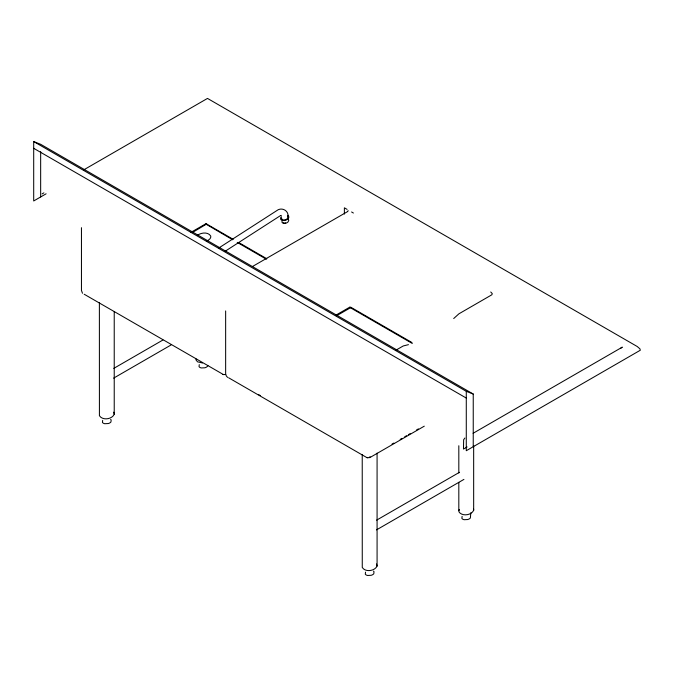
<?xml version="1.0" encoding="UTF-8"?>
<svg xmlns="http://www.w3.org/2000/svg" width="674" height="674" viewBox="0 0 674 674"><rect width="100%" height="100%" fill="white"/><g stroke="black" fill="none" stroke-linecap="round" stroke-linejoin="round"><path stroke-width="1.01" d="M348.121 210.591L347.894 211.307M281.378 217.929C281.42 221.535 288.253 220.112 288.025 216.902C289.003 210.372 281.395 206.724 276.643 210.718L218.873 247.948M282.069 220.946C280.999 223.642 285.195 224.004 286.77 222.841A4.533 3.008 -8.9 0 0 288.042 221.906L288.775 220.423L288.194 219.176M114.226 311.809L114.226 414.299C111.918 419.439 102.448 420.66 99.415 415.698L99.381 302.685M377.078 453.105L377.078 566.059C374.769 571.19 365.3 572.411 362.267 567.457L362.233 454.445M473.662 445.455L473.662 510.294C471.345 515.433 461.884 516.655 458.851 511.692L459.289 509.46M102.675 420.374L102.448 422.396A3.715 2.148 0 0 0 104.773 423.71L108.287 423.542A5.645 3.26 0 0 0 110.932 421.991L111.159 419.969A3.715 2.148 0 0 0 110.629 419.405M199.26 364.609L199.032 366.639A3.715 2.148 0 0 0 201.358 367.953L204.862 367.785A5.645 3.26 0 0 0 207.508 366.235L207.895 365.552M365.527 572.125L365.3 574.155A3.715 2.148 0 0 0 367.625 575.47L371.138 575.301A5.645 3.26 0 0 0 373.784 573.751L374.011 571.729A3.715 2.148 0 0 0 373.48 571.156M462.111 516.368L461.884 518.39A3.715 2.148 0 0 0 464.209 519.705L467.714 519.536A5.645 3.26 0 0 0 470.359 517.994L470.823 512.771M233.204 239.337L206.657 224.021L192.553 232.429M411.932 342.527L351.044 307.369L350.404 307.74L412.311 343.479M281.361 216.674L280.569 217.972L280.687 219.227A3.496 2.275 -7.4 0 0 281.69 220.171L283.948 220.575L286.509 219.909A5.173 3.37 -7.4 0 0 288.025 218.856L288.809 217.55L288.699 216.303A3.496 2.275 -7.4 0 0 287.688 215.351M453.703 318.532L458.918 313.814L491.894 294.757L492.256 293.569L490.723 291.985M464.908 438.016L463.645 439.743L463.476 449.061L467.116 446.963M620.636 348.34L622.313 347.135L473.097 433.289M367.566 457.444L366.917 457.638L228.579 377.752M197.381 235.336C201.054 232.606 208.14 231.595 210.777 236.111C211.181 238.706 208.451 240.298 206.362 241.031M225.108 251.292L280.047 215.882M42.091 193.901L43.911 192.857M83.896 169.772L207.491 98.412L637.216 346.503L639.938 348.846L640.3 350.244L466.282 450.721L466.282 391.324L33.7 141.574L33.7 200.97L46.11 193.809M190.877 232.387L205.578 223.903L232.682 239.776M252.733 266.356L347.447 211.678M113.754 368.4L162.956 339.991M113.611 378.148L171.011 345.004M335.981 315.103L349.629 307.226L350.488 307.748L336.747 315.676M395.967 350.16L403.237 345.964L408.452 344.658M368.333 457.789L370.152 456.736M391.99 444.124L393.81 443.071M400.179 439.397L402.007 438.344M404.737 436.769L406.557 435.716M408.377 434.671L410.196 433.618M416.566 429.936L418.386 428.883M369.655 457.705L424.283 426.17M376.606 520.151L459.516 472.28M376.463 529.907L463.931 479.399M224.139 374.533L223.642 374.458M225.461 374.458L224.956 374.677M280.553 215.587L281.353 215.41M84.183 294.235L223.145 374.399M285.65 222.824L284.782 222.984M205.663 223.878L206.657 224.021M349.857 307.125L350.851 307.268M223.911 374.634L222.926 374.5M202.537 362.991L197.541 361.828L195.999 359.933L195.965 358.829M367.684 457.907L367.111 457.747M283.274 222.74L283.965 222.951M33.7 141.574L40.659 144.295L473.241 394.046L473.241 446.702M466.282 391.324L473.241 394.046M347.085 209.387L344.38 207.819L344.38 214.088M351.592 211.981L353.395 213.026M238.663 242.488L266.837 258.757M237.223 242.396L266.297 259.187M33.7 148.314L466.282 398.064M258.462 394.517L260.282 395.562M227.61 377.423L226.287 375.923L225.647 373.682L225.647 310.933M287.453 216.042L288.025 216.902M82.489 293.266L81.453 290.427L81.453 227.677M376.505 563.919L377.078 566.059M113.653 412.168L114.226 414.299M473.628 509.182L473.662 510.294M458.817 445.741L458.817 472.929M458.817 482.348L458.817 510.58M40.659 151.667L40.659 196.951"/></g></svg>
